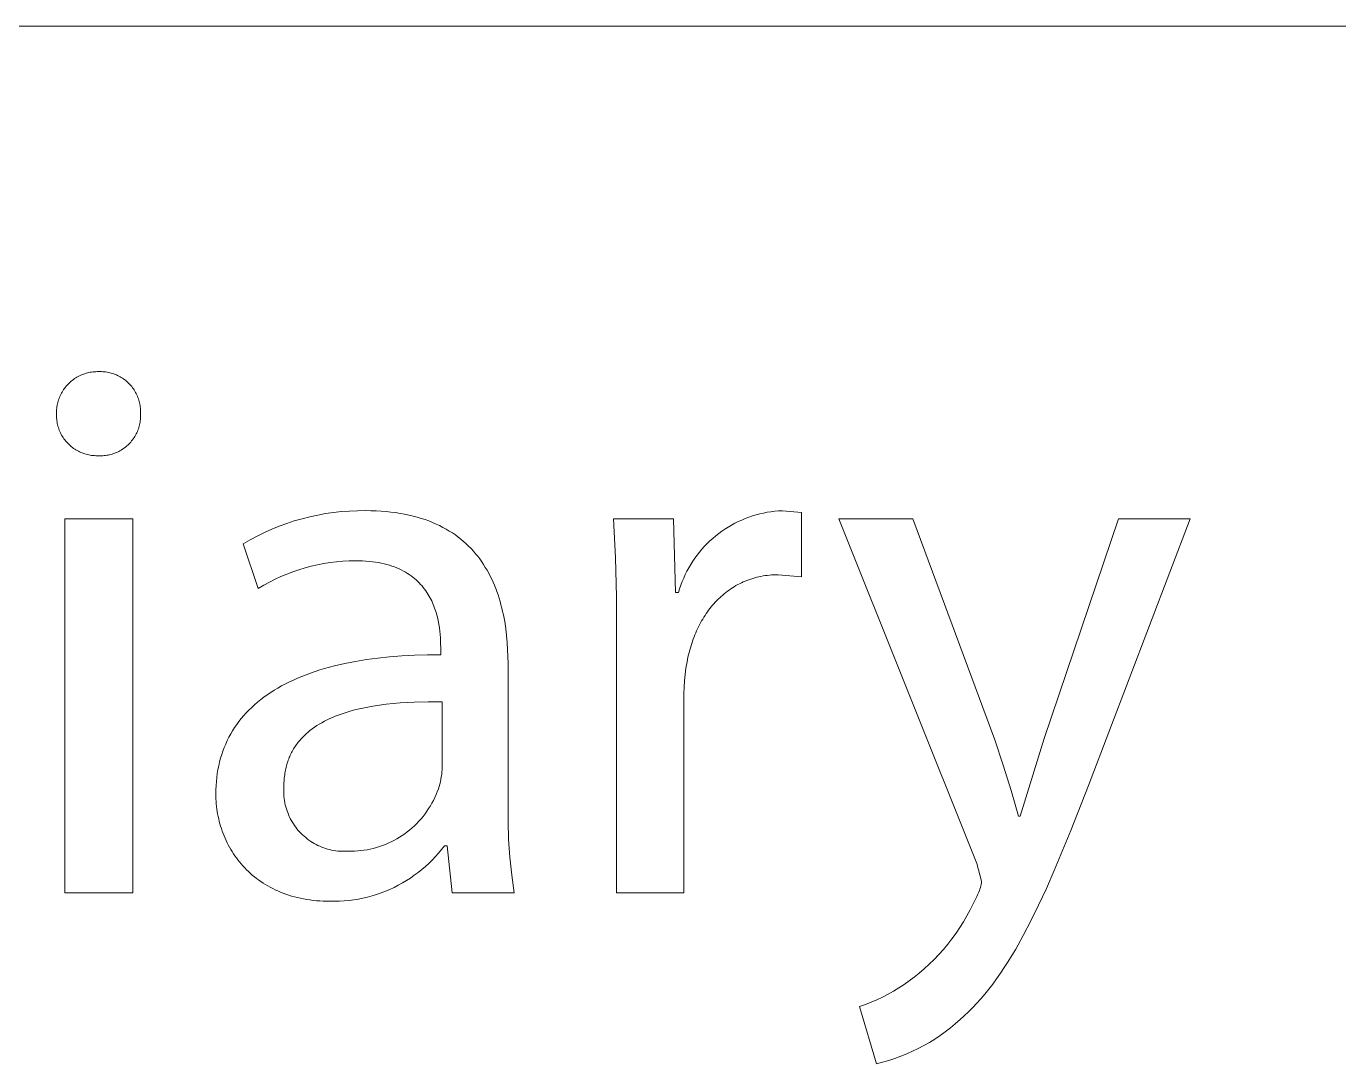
# Model space of a CAD drawing. Header units: millimetres. Extents: x 430 to 4403, y -1522 to 1254.
# Drawn here: x 4161.1 to 4228.6, y -1131.5 to -1078.1 of the extents above; entities that cross this region are included whole.
import ezdxf

# ---------------------------------------------------------------- set-up
doc = ezdxf.new("R2010")
doc.units = ezdxf.units.MM
doc.header["$MEASUREMENT"] = 0
doc.layers.add('Domyślny', color=7, linetype='Continuous', true_color=0x000000)

msp = doc.modelspace()

# ---------------------------------------------------------------- linework, layer by layer
at = {"layer": 'Domyślny', "color": 18, "lineweight": 15, "true_color": 0x000000}
for p, q in [((4399.218, -1078.095), (2901.531, -1078.095)), ((4163.726, -1096.123), (4163.792, -1096.09)), ((4163.792, -1096.09), (4163.858, -1096.059)), ((4163.858, -1096.059), (4163.925, -1096.03)), ((4163.925, -1096.03), (4163.993, -1096.004)), ((4163.993, -1096.004), (4164.062, -1095.98)), ((4164.062, -1095.98), (4164.132, -1095.958)), ((4164.132, -1095.958), (4164.203, -1095.939)), ((4164.203, -1095.939), (4164.274, -1095.923)), ((4164.274, -1095.923), (4164.346, -1095.908)), ((4164.346, -1095.908), (4164.418, -1095.897)), ((4164.418, -1095.897), (4164.491, -1095.888)), ((4164.491, -1095.888), (4164.563, -1095.881)), ((4164.563, -1095.881), (4164.636, -1095.877)), ((4164.636, -1095.877), (4164.709, -1095.875)), ((4164.709, -1095.875), (4164.783, -1095.876)), ((4164.783, -1095.876), (4164.854, -1095.874)), ((4164.854, -1095.874), (4164.926, -1095.875)), ((4164.926, -1095.875), (4164.998, -1095.878)), ((4164.998, -1095.878), (4165.069, -1095.883)), ((4165.069, -1095.883), (4165.141, -1095.891)), ((4165.141, -1095.891), (4165.212, -1095.902)), ((4165.212, -1095.902), (4165.282, -1095.914)), ((4165.282, -1095.914), (4165.352, -1095.93)), ((4165.352, -1095.93), (4165.422, -1095.948)), ((4165.422, -1095.948), (4165.491, -1095.968)), ((4165.491, -1095.968), (4165.559, -1095.99)), ((4165.559, -1095.99), (4165.626, -1096.015)), ((4165.626, -1096.015), (4165.693, -1096.042)), ((4165.693, -1096.042), (4165.758, -1096.072)), ((4165.758, -1096.072), (4165.822, -1096.104)), ((4162.973, -1096.802), (4163.015, -1096.742)), ((4163.015, -1096.742), (4163.059, -1096.684)), ((4163.059, -1096.684), (4163.105, -1096.627)), ((4163.105, -1096.627), (4163.153, -1096.572)), ((4163.153, -1096.572), (4163.203, -1096.518)), ((4163.203, -1096.518), (4163.255, -1096.467)), ((4163.255, -1096.467), (4163.308, -1096.417)), ((4163.308, -1096.417), (4163.364, -1096.369)), ((4163.364, -1096.369), (4163.42, -1096.323)), ((4163.42, -1096.323), (4163.479, -1096.279)), ((4163.479, -1096.279), (4163.539, -1096.237)), ((4163.539, -1096.237), (4163.6, -1096.197)), ((4163.6, -1096.197), (4163.663, -1096.159)), ((4163.663, -1096.159), (4163.726, -1096.123)), ((4165.822, -1096.104), (4165.886, -1096.138)), ((4165.886, -1096.138), (4165.948, -1096.174)), ((4165.948, -1096.174), (4166.008, -1096.212)), ((4166.008, -1096.212), (4166.068, -1096.252)), ((4166.068, -1096.252), (4166.125, -1096.295)), ((4166.125, -1096.295), (4166.182, -1096.339)), ((4166.182, -1096.339), (4166.237, -1096.385)), ((4166.237, -1096.385), (4166.29, -1096.434)), ((4166.29, -1096.434), (4166.341, -1096.484)), ((4166.341, -1096.484), (4166.391, -1096.535)), ((4166.391, -1096.535), (4166.439, -1096.589)), ((4166.439, -1096.589), (4166.485, -1096.644)), ((4166.485, -1096.644), (4166.529, -1096.701)), ((4166.529, -1096.701), (4166.571, -1096.759)), ((4166.571, -1096.759), (4166.611, -1096.818)), ((4162.676, -1097.466), (4162.695, -1097.396)), ((4162.695, -1097.396), (4162.717, -1097.326)), ((4162.717, -1097.326), (4162.741, -1097.257)), ((4162.741, -1097.257), (4162.767, -1097.188)), ((4162.767, -1097.188), (4162.796, -1097.121)), ((4162.796, -1097.121), (4162.827, -1097.055)), ((4162.827, -1097.055), (4162.86, -1096.99)), ((4162.86, -1096.99), (4162.896, -1096.926)), ((4162.896, -1096.926), (4162.933, -1096.863)), ((4162.933, -1096.863), (4162.973, -1096.802)), ((4166.611, -1096.818), (4166.649, -1096.879)), ((4166.649, -1096.879), (4166.685, -1096.941)), ((4166.685, -1096.941), (4166.718, -1097.005)), ((4166.718, -1097.005), (4166.749, -1097.069)), ((4166.749, -1097.069), (4166.779, -1097.135)), ((4166.779, -1097.135), (4166.805, -1097.202)), ((4166.805, -1097.202), (4166.83, -1097.269)), ((4166.83, -1097.269), (4166.852, -1097.337)), ((4166.852, -1097.337), (4166.872, -1097.406)), ((4166.872, -1097.406), (4166.889, -1097.476)), ((4162.611, -1098.117), (4162.613, -1098.046)), ((4162.612, -1098.189), (4162.611, -1098.117)), ((4162.612, -1097.973), (4162.613, -1097.9)), ((4162.613, -1098.046), (4162.612, -1097.973)), ((4162.613, -1097.9), (4162.618, -1097.827)), ((4162.618, -1097.827), (4162.624, -1097.754)), ((4162.624, -1097.754), (4162.633, -1097.681)), ((4162.633, -1097.681), (4162.645, -1097.609)), ((4162.645, -1097.609), (4162.659, -1097.537)), ((4162.659, -1097.537), (4162.676, -1097.466)), ((4166.889, -1097.476), (4166.904, -1097.546)), ((4166.904, -1097.546), (4166.916, -1097.617)), ((4166.916, -1097.617), (4166.926, -1097.688)), ((4166.926, -1097.688), (4166.934, -1097.759)), ((4166.934, -1097.759), (4166.939, -1097.831)), ((4166.939, -1097.831), (4166.942, -1097.903)), ((4166.942, -1097.974), (4166.939, -1098.046)), ((4166.939, -1098.046), (4166.941, -1098.118)), ((4166.941, -1098.118), (4166.941, -1098.189)), ((4166.942, -1097.903), (4166.942, -1097.974)), ((4162.615, -1098.26), (4162.612, -1098.189)), ((4162.621, -1098.332), (4162.615, -1098.26)), ((4162.629, -1098.403), (4162.621, -1098.332)), ((4162.639, -1098.473), (4162.629, -1098.403)), ((4162.652, -1098.544), (4162.639, -1098.473)), ((4162.668, -1098.614), (4162.652, -1098.544)), ((4162.685, -1098.683), (4162.668, -1098.614)), ((4162.706, -1098.751), (4162.685, -1098.683)), ((4162.728, -1098.819), (4162.706, -1098.751)), ((4166.848, -1098.754), (4166.826, -1098.822)), ((4166.868, -1098.685), (4166.848, -1098.754)), ((4166.886, -1098.615), (4166.868, -1098.685)), ((4166.901, -1098.545), (4166.886, -1098.615)), ((4166.914, -1098.475), (4166.901, -1098.545)), ((4166.924, -1098.404), (4166.914, -1098.475)), ((4166.932, -1098.332), (4166.924, -1098.404)), ((4166.938, -1098.261), (4166.932, -1098.332)), ((4166.941, -1098.189), (4166.938, -1098.261)), ((4162.753, -1098.886), (4162.728, -1098.819)), ((4162.78, -1098.952), (4162.753, -1098.886)), ((4162.81, -1099.018), (4162.78, -1098.952)), ((4162.841, -1099.082), (4162.81, -1099.018)), ((4162.875, -1099.145), (4162.841, -1099.082)), ((4162.911, -1099.206), (4162.875, -1099.145)), ((4162.949, -1099.267), (4162.911, -1099.206)), ((4162.989, -1099.326), (4162.949, -1099.267)), ((4163.032, -1099.384), (4162.989, -1099.326)), ((4163.076, -1099.44), (4163.032, -1099.384)), ((4163.122, -1099.495), (4163.076, -1099.44)), ((4166.478, -1099.445), (4166.432, -1099.499)), ((4166.522, -1099.388), (4166.478, -1099.445)), ((4166.564, -1099.33), (4166.522, -1099.388)), ((4166.605, -1099.271), (4166.564, -1099.33)), ((4166.643, -1099.21), (4166.605, -1099.271)), ((4166.679, -1099.148), (4166.643, -1099.21)), ((4166.713, -1099.085), (4166.679, -1099.148)), ((4166.744, -1099.021), (4166.713, -1099.085)), ((4166.774, -1098.955), (4166.744, -1099.021)), ((4166.801, -1098.889), (4166.774, -1098.955)), ((4166.826, -1098.822), (4166.801, -1098.889)), ((4163.17, -1099.548), (4163.122, -1099.495)), ((4163.22, -1099.599), (4163.17, -1099.548)), ((4163.271, -1099.649), (4163.22, -1099.599)), ((4163.324, -1099.696), (4163.271, -1099.649)), ((4163.379, -1099.742), (4163.324, -1099.696)), ((4163.436, -1099.786), (4163.379, -1099.742)), ((4163.493, -1099.828), (4163.436, -1099.786)), ((4163.553, -1099.868), (4163.493, -1099.828)), ((4163.613, -1099.906), (4163.553, -1099.868)), ((4163.675, -1099.942), (4163.613, -1099.906)), ((4163.738, -1099.976), (4163.675, -1099.942)), ((4163.802, -1100.007), (4163.738, -1099.976)), ((4163.868, -1100.036), (4163.802, -1100.007)), ((4163.934, -1100.063), (4163.868, -1100.036)), ((4164.001, -1100.088), (4163.934, -1100.063)), ((4164.069, -1100.11), (4164.001, -1100.088)), ((4164.138, -1100.13), (4164.069, -1100.11)), ((4164.207, -1100.148), (4164.138, -1100.13)), ((4164.277, -1100.163), (4164.207, -1100.148)), ((4165.344, -1100.155), (4165.274, -1100.17)), ((4165.414, -1100.137), (4165.344, -1100.155)), ((4165.483, -1100.117), (4165.414, -1100.137)), ((4165.551, -1100.095), (4165.483, -1100.117)), ((4165.618, -1100.07), (4165.551, -1100.095)), ((4165.684, -1100.043), (4165.618, -1100.07)), ((4165.75, -1100.014), (4165.684, -1100.043)), ((4165.814, -1099.982), (4165.75, -1100.014)), ((4165.877, -1099.948), (4165.814, -1099.982)), ((4165.939, -1099.913), (4165.877, -1099.948)), ((4166, -1099.875), (4165.939, -1099.913)), ((4166.06, -1099.834), (4166, -1099.875)), ((4166.118, -1099.792), (4166.06, -1099.834)), ((4166.174, -1099.748), (4166.118, -1099.792)), ((4166.229, -1099.702), (4166.174, -1099.748)), ((4166.282, -1099.654), (4166.229, -1099.702)), ((4166.334, -1099.604), (4166.282, -1099.654)), ((4166.384, -1099.553), (4166.334, -1099.604)), ((4166.432, -1099.499), (4166.384, -1099.553)), ((4164.347, -1100.176), (4164.277, -1100.163)), ((4164.418, -1100.186), (4164.347, -1100.176)), ((4164.489, -1100.194), (4164.418, -1100.186)), ((4164.56, -1100.199), (4164.489, -1100.194)), ((4164.632, -1100.202), (4164.56, -1100.199)), ((4164.703, -1100.203), (4164.632, -1100.202)), ((4164.775, -1100.207), (4164.703, -1100.203)), ((4164.846, -1100.209), (4164.775, -1100.207)), ((4164.918, -1100.209), (4164.846, -1100.209)), ((4164.99, -1100.206), (4164.918, -1100.209)), ((4165.061, -1100.201), (4164.99, -1100.206)), ((4165.133, -1100.193), (4165.061, -1100.201)), ((4165.204, -1100.183), (4165.133, -1100.193)), ((4165.274, -1100.17), (4165.204, -1100.183)), ((4163.036, -1103.457), (4166.542, -1103.457)), ((4163.036, -1122.707), (4163.036, -1103.457)), ((4166.542, -1103.457), (4166.542, -1122.707)), ((4174.855, -1103.56), (4175.253, -1103.445)), ((4175.253, -1103.445), (4175.654, -1103.344)), ((4175.654, -1103.344), (4176.059, -1103.257)), ((4176.059, -1103.257), (4176.466, -1103.184)), ((4176.466, -1103.184), (4176.876, -1103.125)), ((4176.876, -1103.125), (4177.287, -1103.08)), ((4177.287, -1103.08), (4177.7, -1103.05)), ((4177.7, -1103.05), (4178.114, -1103.034)), ((4178.114, -1103.034), (4178.527, -1103.032)), ((4178.527, -1103.032), (4178.8, -1103.035)), ((4178.8, -1103.035), (4179.067, -1103.044)), ((4179.067, -1103.044), (4179.326, -1103.058)), ((4179.326, -1103.058), (4179.58, -1103.078)), ((4179.58, -1103.078), (4179.827, -1103.104)), ((4179.827, -1103.104), (4180.069, -1103.135)), ((4180.069, -1103.135), (4180.304, -1103.171)), ((4180.304, -1103.171), (4180.533, -1103.212)), ((4180.533, -1103.212), (4180.756, -1103.259)), ((4180.756, -1103.259), (4180.973, -1103.31)), ((4180.973, -1103.31), (4181.184, -1103.367)), ((4181.184, -1103.367), (4181.39, -1103.428)), ((4181.39, -1103.428), (4181.59, -1103.494)), ((4181.59, -1103.494), (4181.784, -1103.564)), ((4191.392, -1105.459), (4191.291, -1103.458)), ((4191.291, -1103.458), (4194.373, -1103.458)), ((4194.373, -1103.458), (4194.479, -1107.242)), ((4197.709, -1103.596), (4197.888, -1103.514)), ((4197.888, -1103.514), (4198.069, -1103.439)), ((4198.069, -1103.439), (4198.253, -1103.369)), ((4198.253, -1103.369), (4198.439, -1103.306)), ((4198.439, -1103.306), (4198.627, -1103.25)), ((4198.627, -1103.25), (4198.817, -1103.199)), ((4198.817, -1103.199), (4199.009, -1103.155)), ((4199.009, -1103.155), (4199.202, -1103.118)), ((4199.202, -1103.118), (4199.396, -1103.087)), ((4199.396, -1103.087), (4199.591, -1103.063)), ((4199.591, -1103.063), (4199.787, -1103.046)), ((4199.787, -1103.046), (4199.983, -1103.035)), ((4199.983, -1103.035), (4200.962, -1103.128)), ((4200.962, -1103.128), (4200.962, -1106.435)), ((4210.002, -1121.199), (4202.884, -1103.457)), ((4202.884, -1103.457), (4206.695, -1103.457)), ((4206.695, -1103.457), (4210.915, -1114.835)), ((4213.468, -1114.756), (4217.292, -1103.457)), ((4220.983, -1103.457), (4215.744, -1117.177)), ((4217.292, -1103.457), (4220.983, -1103.457)), ((4172.94, -1104.337), (4173.312, -1104.155)), ((4173.312, -1104.155), (4173.69, -1103.986)), ((4173.69, -1103.986), (4174.073, -1103.831)), ((4174.073, -1103.831), (4174.462, -1103.688)), ((4174.462, -1103.688), (4174.855, -1103.56)), ((4181.784, -1103.564), (4181.973, -1103.64)), ((4181.973, -1103.64), (4182.156, -1103.719)), ((4182.156, -1103.719), (4182.334, -1103.803)), ((4182.334, -1103.803), (4182.507, -1103.891)), ((4182.507, -1103.891), (4182.674, -1103.984)), ((4182.674, -1103.984), (4182.836, -1104.08)), ((4182.836, -1104.08), (4182.993, -1104.181)), ((4182.993, -1104.181), (4183.145, -1104.285)), ((4196.55, -1104.331), (4196.704, -1104.209)), ((4196.704, -1104.209), (4196.862, -1104.093)), ((4196.862, -1104.093), (4197.025, -1103.982)), ((4197.025, -1103.982), (4197.191, -1103.877)), ((4197.191, -1103.877), (4197.36, -1103.778)), ((4197.36, -1103.778), (4197.533, -1103.684)), ((4197.533, -1103.684), (4197.709, -1103.596)), ((4172.217, -1104.739), (4172.575, -1104.532)), ((4172.997, -1107.041), (4172.217, -1104.739)), ((4172.575, -1104.532), (4172.94, -1104.337)), ((4183.145, -1104.285), (4183.292, -1104.393)), ((4183.292, -1104.393), (4183.434, -1104.505)), ((4183.434, -1104.505), (4183.571, -1104.62)), ((4183.571, -1104.62), (4183.703, -1104.739)), ((4183.703, -1104.739), (4183.831, -1104.861)), ((4183.831, -1104.861), (4183.954, -1104.986)), ((4195.844, -1105.013), (4195.976, -1104.867)), ((4195.976, -1104.867), (4196.112, -1104.726)), ((4196.112, -1104.726), (4196.254, -1104.589)), ((4196.254, -1104.589), (4196.399, -1104.458)), ((4196.399, -1104.458), (4196.55, -1104.331)), ((4183.954, -1104.986), (4184.072, -1105.115)), ((4184.072, -1105.115), (4184.186, -1105.247)), ((4184.186, -1105.247), (4184.295, -1105.382)), ((4184.295, -1105.382), (4184.4, -1105.52)), ((4184.4, -1105.52), (4184.501, -1105.66)), ((4191.445, -1107.462), (4191.392, -1105.459)), ((4195.369, -1105.639), (4195.48, -1105.477)), ((4195.48, -1105.477), (4195.596, -1105.318)), ((4195.596, -1105.318), (4195.717, -1105.164)), ((4195.717, -1105.164), (4195.844, -1105.013)), ((4174.777, -1106.18), (4174.468, -1106.298)), ((4175.089, -1106.073), (4174.777, -1106.18)), ((4175.405, -1105.977), (4175.089, -1106.073)), ((4175.724, -1105.892), (4175.405, -1105.977)), ((4176.045, -1105.818), (4175.724, -1105.892)), ((4176.369, -1105.756), (4176.045, -1105.818)), ((4176.695, -1105.704), (4176.369, -1105.756)), ((4177.023, -1105.664), (4176.695, -1105.704)), ((4177.352, -1105.636), (4177.023, -1105.664)), ((4177.682, -1105.618), (4177.352, -1105.636)), ((4178.012, -1105.612), (4177.682, -1105.618)), ((4178.194, -1105.614), (4178.012, -1105.612)), ((4178.371, -1105.621), (4178.194, -1105.614)), ((4178.543, -1105.631), (4178.371, -1105.621)), ((4178.71, -1105.645), (4178.543, -1105.631)), ((4178.873, -1105.663), (4178.71, -1105.645)), ((4179.03, -1105.684), (4178.873, -1105.663)), ((4179.183, -1105.709), (4179.03, -1105.684)), ((4179.332, -1105.738), (4179.183, -1105.709)), ((4179.475, -1105.77), (4179.332, -1105.738)), ((4179.615, -1105.806), (4179.475, -1105.77)), ((4179.749, -1105.845), (4179.615, -1105.806)), ((4179.88, -1105.887), (4179.749, -1105.845)), ((4180.006, -1105.931), (4179.88, -1105.887)), ((4180.128, -1105.979), (4180.006, -1105.931)), ((4180.245, -1106.03), (4180.128, -1105.979)), ((4180.359, -1106.084), (4180.245, -1106.03)), ((4180.469, -1106.14), (4180.359, -1106.084)), ((4180.574, -1106.199), (4180.469, -1106.14)), ((4180.676, -1106.26), (4180.574, -1106.199)), ((4184.501, -1105.66), (4184.597, -1105.804)), ((4184.597, -1105.804), (4184.689, -1105.95)), ((4184.689, -1105.95), (4184.777, -1106.098)), ((4184.777, -1106.098), (4184.862, -1106.249)), ((4194.984, -1106.324), (4195.071, -1106.148)), ((4195.071, -1106.148), (4195.165, -1105.975)), ((4195.165, -1105.975), (4195.264, -1105.805)), ((4195.264, -1105.805), (4195.369, -1105.639)), ((4173.281, -1106.872), (4172.997, -1107.041)), ((4173.57, -1106.713), (4173.281, -1106.872)), ((4173.865, -1106.564), (4173.57, -1106.713)), ((4174.164, -1106.426), (4173.865, -1106.564)), ((4174.468, -1106.298), (4174.164, -1106.426)), ((4180.774, -1106.324), (4180.676, -1106.26)), ((4180.869, -1106.39), (4180.774, -1106.324)), ((4180.959, -1106.458), (4180.869, -1106.39)), ((4181.046, -1106.528), (4180.959, -1106.458)), ((4181.13, -1106.6), (4181.046, -1106.528)), ((4181.21, -1106.674), (4181.13, -1106.6)), ((4181.286, -1106.75), (4181.21, -1106.674)), ((4181.36, -1106.828), (4181.286, -1106.75)), ((4181.43, -1106.908), (4181.36, -1106.828)), ((4181.497, -1106.989), (4181.43, -1106.908)), ((4184.862, -1106.249), (4184.942, -1106.403)), ((4184.942, -1106.403), (4185.018, -1106.558)), ((4185.018, -1106.558), (4185.09, -1106.716)), ((4185.09, -1106.716), (4185.159, -1106.876)), ((4185.159, -1106.876), (4185.224, -1107.038)), ((4194.695, -1107.054), (4194.757, -1106.868)), ((4194.757, -1106.868), (4194.827, -1106.684)), ((4194.827, -1106.684), (4194.902, -1106.502)), ((4194.902, -1106.502), (4194.984, -1106.324)), ((4197.593, -1106.893), (4197.503, -1106.946)), ((4197.684, -1106.842), (4197.593, -1106.893)), ((4197.777, -1106.794), (4197.684, -1106.842)), ((4197.871, -1106.747), (4197.777, -1106.794)), ((4197.966, -1106.703), (4197.871, -1106.747)), ((4198.062, -1106.662), (4197.966, -1106.703)), ((4198.16, -1106.623), (4198.062, -1106.662)), ((4198.259, -1106.586), (4198.16, -1106.623)), ((4198.36, -1106.551), (4198.259, -1106.586)), ((4198.461, -1106.519), (4198.36, -1106.551)), ((4198.564, -1106.489), (4198.461, -1106.519)), ((4198.668, -1106.462), (4198.564, -1106.489)), ((4198.773, -1106.437), (4198.668, -1106.462)), ((4198.879, -1106.415), (4198.773, -1106.437)), ((4198.987, -1106.395), (4198.879, -1106.415)), ((4199.095, -1106.378), (4198.987, -1106.395)), ((4199.205, -1106.363), (4199.095, -1106.378)), ((4199.316, -1106.351), (4199.205, -1106.363)), ((4199.428, -1106.342), (4199.316, -1106.351)), ((4199.541, -1106.335), (4199.428, -1106.342)), ((4199.656, -1106.331), (4199.541, -1106.335)), ((4199.771, -1106.329), (4199.656, -1106.331)), ((4200.962, -1106.435), (4199.771, -1106.329)), ((4181.561, -1107.071), (4181.497, -1106.989)), ((4181.622, -1107.155), (4181.561, -1107.071)), ((4181.68, -1107.24), (4181.622, -1107.155)), ((4181.735, -1107.326), (4181.68, -1107.24)), ((4181.787, -1107.413), (4181.735, -1107.326)), ((4181.836, -1107.501), (4181.787, -1107.413)), ((4181.883, -1107.59), (4181.836, -1107.501)), ((4185.224, -1107.038), (4185.285, -1107.201)), ((4185.285, -1107.201), (4185.343, -1107.367)), ((4185.343, -1107.367), (4185.397, -1107.534)), ((4185.397, -1107.534), (4185.448, -1107.703)), ((4191.449, -1109.465), (4191.445, -1107.462)), ((4194.479, -1107.242), (4194.638, -1107.242)), ((4194.638, -1107.242), (4194.695, -1107.054)), ((4196.755, -1107.516), (4196.679, -1107.59)), ((4196.832, -1107.445), (4196.755, -1107.516)), ((4196.911, -1107.375), (4196.832, -1107.445)), ((4196.992, -1107.308), (4196.911, -1107.375)), ((4197.073, -1107.242), (4196.992, -1107.308)), ((4197.157, -1107.179), (4197.073, -1107.242)), ((4197.241, -1107.117), (4197.157, -1107.179)), ((4197.327, -1107.058), (4197.241, -1107.117)), ((4197.414, -1107.001), (4197.327, -1107.058)), ((4197.503, -1106.946), (4197.414, -1107.001)), ((4181.927, -1107.68), (4181.883, -1107.59)), ((4181.969, -1107.771), (4181.927, -1107.68)), ((4182.008, -1107.862), (4181.969, -1107.771)), ((4182.045, -1107.953), (4182.008, -1107.862)), ((4182.079, -1108.046), (4182.045, -1107.953)), ((4182.111, -1108.138), (4182.079, -1108.046)), ((4182.141, -1108.23), (4182.111, -1108.138)), ((4182.169, -1108.323), (4182.141, -1108.23)), ((4185.448, -1107.703), (4185.495, -1107.873)), ((4185.495, -1107.873), (4185.54, -1108.045)), ((4185.54, -1108.045), (4185.581, -1108.218)), ((4185.581, -1108.218), (4185.619, -1108.392)), ((4196.123, -1108.244), (4196.061, -1108.334)), ((4196.187, -1108.156), (4196.123, -1108.244)), ((4196.253, -1108.07), (4196.187, -1108.156)), ((4196.32, -1107.985), (4196.253, -1108.07)), ((4196.389, -1107.902), (4196.32, -1107.985)), ((4196.459, -1107.821), (4196.389, -1107.902)), ((4196.531, -1107.742), (4196.459, -1107.821)), ((4196.604, -1107.665), (4196.531, -1107.742)), ((4196.679, -1107.59), (4196.604, -1107.665)), ((4182.195, -1108.416), (4182.169, -1108.323)), ((4182.219, -1108.509), (4182.195, -1108.416)), ((4182.241, -1108.601), (4182.219, -1108.509)), ((4182.261, -1108.693), (4182.241, -1108.601)), ((4182.296, -1108.877), (4182.261, -1108.693)), ((4182.324, -1109.058), (4182.296, -1108.877)), ((4185.619, -1108.392), (4185.653, -1108.567)), ((4185.653, -1108.567), (4185.685, -1108.743)), ((4185.685, -1108.743), (4185.74, -1109.099)), ((4195.718, -1108.907), (4195.667, -1109.009)), ((4195.771, -1108.808), (4195.718, -1108.907)), ((4195.826, -1108.71), (4195.771, -1108.808)), ((4195.882, -1108.613), (4195.826, -1108.71)), ((4195.94, -1108.519), (4195.882, -1108.613)), ((4196, -1108.425), (4195.94, -1108.519)), ((4196.061, -1108.334), (4196, -1108.425)), ((4182.347, -1109.236), (4182.324, -1109.058)), ((4182.364, -1109.411), (4182.347, -1109.236)), ((4182.377, -1109.581), (4182.364, -1109.411)), ((4182.385, -1109.746), (4182.377, -1109.581)), ((4185.74, -1109.099), (4185.784, -1109.457)), ((4185.784, -1109.457), (4185.817, -1109.817)), ((4191.449, -1122.708), (4191.449, -1109.465)), ((4195.435, -1109.536), (4195.393, -1109.646)), ((4195.478, -1109.428), (4195.435, -1109.536)), ((4195.523, -1109.321), (4195.478, -1109.428)), ((4195.569, -1109.215), (4195.523, -1109.321)), ((4195.617, -1109.111), (4195.569, -1109.215)), ((4195.667, -1109.009), (4195.617, -1109.111)), ((4182.389, -1109.905), (4182.385, -1109.746)), ((4182.391, -1110.058), (4182.389, -1109.905)), ((4182.391, -1110.455), (4182.391, -1110.058)), ((4185.817, -1109.817), (4185.839, -1110.179)), ((4185.839, -1110.179), (4185.853, -1110.542)), ((4195.245, -1110.099), (4195.181, -1110.332)), ((4195.315, -1109.87), (4195.245, -1110.099)), ((4195.393, -1109.646), (4195.315, -1109.87)), ((4176.923, -1111.025), (4177.451, -1110.903)), ((4177.451, -1110.903), (4177.998, -1110.796)), ((4177.998, -1110.796), (4178.566, -1110.702)), ((4178.566, -1110.702), (4179.154, -1110.624)), ((4179.154, -1110.624), (4179.762, -1110.56)), ((4179.762, -1110.56), (4180.39, -1110.511)), ((4180.39, -1110.511), (4181.038, -1110.477)), ((4181.038, -1110.477), (4181.704, -1110.458)), ((4181.704, -1110.458), (4182.391, -1110.455)), ((4185.853, -1110.542), (4185.857, -1110.904)), ((4185.857, -1110.904), (4185.857, -1118.102)), ((4195.075, -1110.814), (4195.021, -1111.14)), ((4195.124, -1110.571), (4195.075, -1110.814)), ((4195.181, -1110.332), (4195.124, -1110.571)), ((4175.022, -1111.656), (4175.242, -1111.565)), ((4175.242, -1111.565), (4175.466, -1111.477)), ((4175.466, -1111.477), (4175.696, -1111.393)), ((4175.696, -1111.393), (4175.931, -1111.312)), ((4175.931, -1111.312), (4176.171, -1111.235)), ((4176.171, -1111.235), (4176.417, -1111.162)), ((4176.417, -1111.162), (4176.668, -1111.092)), ((4176.668, -1111.092), (4176.923, -1111.025)), ((4194.979, -1111.467), (4194.947, -1111.796)), ((4195.021, -1111.14), (4194.979, -1111.467)), ((4173.638, -1112.393), (4173.819, -1112.277)), ((4173.819, -1112.277), (4174.006, -1112.165)), ((4174.006, -1112.165), (4174.199, -1112.056)), ((4174.199, -1112.056), (4174.397, -1111.951)), ((4174.397, -1111.951), (4174.6, -1111.849)), ((4174.6, -1111.849), (4174.808, -1111.751)), ((4174.808, -1111.751), (4175.022, -1111.656)), ((4194.926, -1112.125), (4194.916, -1112.455)), ((4194.947, -1111.796), (4194.926, -1112.125)), ((4172.812, -1113.021), (4172.966, -1112.889)), ((4172.966, -1112.889), (4173.126, -1112.76)), ((4173.126, -1112.76), (4173.291, -1112.634)), ((4173.291, -1112.634), (4173.461, -1112.512)), ((4173.461, -1112.512), (4173.638, -1112.393)), ((4179.945, -1112.958), (4179.589, -1112.996)), ((4180.303, -1112.927), (4179.945, -1112.958)), ((4180.664, -1112.903), (4180.303, -1112.927)), ((4181.026, -1112.886), (4180.664, -1112.903)), ((4181.751, -1112.87), (4181.026, -1112.886)), ((4182.47, -1112.876), (4181.751, -1112.87)), ((4182.47, -1116.236), (4182.47, -1112.876)), ((4194.916, -1112.455), (4194.916, -1122.708)), ((4172.125, -1113.734), (4172.251, -1113.585)), ((4172.251, -1113.585), (4172.383, -1113.439)), ((4172.383, -1113.439), (4172.52, -1113.296)), ((4172.52, -1113.296), (4172.663, -1113.157)), ((4172.663, -1113.157), (4172.812, -1113.021)), ((4176.966, -1113.617), (4176.821, -1113.677)), ((4177.114, -1113.559), (4176.966, -1113.617)), ((4177.264, -1113.504), (4177.114, -1113.559)), ((4177.417, -1113.452), (4177.264, -1113.504)), ((4177.573, -1113.403), (4177.417, -1113.452)), ((4177.731, -1113.356), (4177.573, -1113.403)), ((4177.891, -1113.311), (4177.731, -1113.356)), ((4178.217, -1113.23), (4177.891, -1113.311)), ((4178.551, -1113.158), (4178.217, -1113.23)), ((4178.891, -1113.096), (4178.551, -1113.158)), ((4179.238, -1113.041), (4178.891, -1113.096)), ((4179.589, -1112.996), (4179.238, -1113.041)), ((4171.677, -1114.364), (4171.78, -1114.201)), ((4171.78, -1114.201), (4171.889, -1114.042)), ((4171.889, -1114.042), (4172.004, -1113.886)), ((4172.004, -1113.886), (4172.125, -1113.734)), ((4175.776, -1114.266), (4175.661, -1114.354)), ((4175.894, -1114.182), (4175.776, -1114.266)), ((4176.017, -1114.1), (4175.894, -1114.182)), ((4176.142, -1114.022), (4176.017, -1114.1)), ((4176.272, -1113.947), (4176.142, -1114.022)), ((4176.404, -1113.875), (4176.272, -1113.947)), ((4176.54, -1113.806), (4176.404, -1113.875)), ((4176.679, -1113.74), (4176.54, -1113.806)), ((4176.821, -1113.677), (4176.679, -1113.74)), ((4171.321, -1115.045), (4171.401, -1114.87)), ((4171.401, -1114.87), (4171.487, -1114.698)), ((4171.487, -1114.698), (4171.579, -1114.529)), ((4171.579, -1114.529), (4171.677, -1114.364)), ((4175.015, -1115.008), (4174.973, -1115.064)), ((4175.058, -1114.952), (4175.015, -1115.008)), ((4175.102, -1114.897), (4175.058, -1114.952)), ((4175.148, -1114.844), (4175.102, -1114.897)), ((4175.194, -1114.791), (4175.148, -1114.844)), ((4175.242, -1114.739), (4175.194, -1114.791)), ((4175.29, -1114.688), (4175.242, -1114.739)), ((4175.34, -1114.637), (4175.29, -1114.688)), ((4175.391, -1114.588), (4175.34, -1114.637)), ((4175.443, -1114.54), (4175.391, -1114.588)), ((4175.496, -1114.492), (4175.443, -1114.54)), ((4175.55, -1114.445), (4175.496, -1114.492)), ((4175.605, -1114.399), (4175.55, -1114.445)), ((4175.661, -1114.354), (4175.605, -1114.399)), ((4210.915, -1114.835), (4211.358, -1116.134)), ((4212.225, -1118.764), (4213.468, -1114.756)), ((4171.058, -1115.778), (4171.115, -1115.59)), ((4171.115, -1115.59), (4171.178, -1115.405)), ((4171.178, -1115.405), (4171.247, -1115.224)), ((4171.247, -1115.224), (4171.321, -1115.045)), ((4174.62, -1115.681), (4174.591, -1115.748)), ((4174.649, -1115.615), (4174.62, -1115.681)), ((4174.68, -1115.55), (4174.649, -1115.615)), ((4174.712, -1115.486), (4174.68, -1115.55)), ((4174.746, -1115.423), (4174.712, -1115.486)), ((4174.781, -1115.36), (4174.746, -1115.423)), ((4174.817, -1115.299), (4174.781, -1115.36)), ((4174.854, -1115.239), (4174.817, -1115.299)), ((4174.892, -1115.18), (4174.854, -1115.239)), ((4174.932, -1115.122), (4174.892, -1115.18)), ((4174.973, -1115.064), (4174.932, -1115.122)), ((4170.89, -1116.562), (4170.923, -1116.362)), ((4170.923, -1116.362), (4170.962, -1116.164)), ((4170.962, -1116.164), (4171.007, -1115.97)), ((4171.007, -1115.97), (4171.058, -1115.778)), ((4174.413, -1116.319), (4174.397, -1116.395)), ((4174.431, -1116.244), (4174.413, -1116.319)), ((4174.449, -1116.17), (4174.431, -1116.244)), ((4174.47, -1116.097), (4174.449, -1116.17)), ((4174.491, -1116.025), (4174.47, -1116.097)), ((4174.514, -1115.954), (4174.491, -1116.025)), ((4174.539, -1115.884), (4174.514, -1115.954)), ((4174.564, -1115.815), (4174.539, -1115.884)), ((4174.591, -1115.748), (4174.564, -1115.815)), ((4182.455, -1116.488), (4182.465, -1116.362)), ((4182.465, -1116.362), (4182.47, -1116.236)), ((4211.358, -1116.134), (4211.768, -1117.445)), ((4170.826, -1117.183), (4170.842, -1116.973)), ((4170.842, -1116.973), (4170.863, -1116.766)), ((4170.863, -1116.766), (4170.89, -1116.562)), ((4174.323, -1117.043), (4174.321, -1117.128)), ((4174.327, -1116.958), (4174.323, -1117.043)), ((4174.333, -1116.874), (4174.327, -1116.958)), ((4174.34, -1116.792), (4174.333, -1116.874)), ((4174.348, -1116.71), (4174.34, -1116.792)), ((4174.358, -1116.63), (4174.348, -1116.71)), ((4174.37, -1116.551), (4174.358, -1116.63)), ((4174.383, -1116.473), (4174.37, -1116.551)), ((4174.397, -1116.395), (4174.383, -1116.473)), ((4182.345, -1117.107), (4182.375, -1116.984)), ((4182.375, -1116.984), (4182.402, -1116.861)), ((4182.402, -1116.861), (4182.424, -1116.737)), ((4182.424, -1116.737), (4182.442, -1116.613)), ((4182.442, -1116.613), (4182.455, -1116.488)), ((4170.814, -1117.612), (4170.817, -1117.396)), ((4170.816, -1117.742), (4170.814, -1117.612)), ((4170.817, -1117.396), (4170.826, -1117.183)), ((4174.313, -1117.322), (4174.31, -1117.429)), ((4174.31, -1117.429), (4174.31, -1117.536)), ((4174.31, -1117.536), (4174.314, -1117.642)), ((4174.32, -1117.215), (4174.313, -1117.322)), ((4174.314, -1117.642), (4174.322, -1117.749)), ((4174.321, -1117.128), (4174.32, -1117.215)), ((4182.087, -1117.801), (4182.154, -1117.652)), ((4182.154, -1117.652), (4182.215, -1117.501)), ((4182.215, -1117.501), (4182.272, -1117.348)), ((4182.272, -1117.348), (4182.31, -1117.228)), ((4182.31, -1117.228), (4182.345, -1117.107)), ((4211.768, -1117.445), (4212.145, -1118.764)), ((4215.744, -1117.177), (4214.836, -1119.506)), ((4170.82, -1117.872), (4170.816, -1117.742)), ((4170.827, -1118.002), (4170.82, -1117.872)), ((4170.838, -1118.132), (4170.827, -1118.002)), ((4170.851, -1118.262), (4170.838, -1118.132)), ((4170.867, -1118.391), (4170.851, -1118.262)), ((4170.886, -1118.519), (4170.867, -1118.391)), ((4174.322, -1117.749), (4174.333, -1117.855)), ((4174.333, -1117.855), (4174.348, -1117.961)), ((4174.348, -1117.961), (4174.367, -1118.066)), ((4174.367, -1118.066), (4174.389, -1118.171)), ((4174.389, -1118.171), (4174.415, -1118.275)), ((4174.415, -1118.275), (4174.445, -1118.377)), ((4174.445, -1118.377), (4174.478, -1118.479)), ((4181.68, -1118.507), (4181.771, -1118.372)), ((4181.771, -1118.372), (4181.858, -1118.233)), ((4181.858, -1118.233), (4181.939, -1118.092)), ((4181.939, -1118.092), (4182.016, -1117.948)), ((4182.016, -1117.948), (4182.087, -1117.801)), ((4185.857, -1118.102), (4185.857, -1119.026)), ((4170.908, -1118.647), (4170.886, -1118.519)), ((4170.932, -1118.775), (4170.908, -1118.647)), ((4170.96, -1118.902), (4170.932, -1118.775)), ((4170.991, -1119.029), (4170.96, -1118.902)), ((4171.024, -1119.154), (4170.991, -1119.029)), ((4174.478, -1118.479), (4174.514, -1118.579)), ((4174.514, -1118.579), (4174.554, -1118.679)), ((4174.554, -1118.679), (4174.597, -1118.776)), ((4174.597, -1118.776), (4174.644, -1118.872)), ((4174.644, -1118.872), (4174.694, -1118.967)), ((4174.694, -1118.967), (4174.747, -1119.06)), ((4174.747, -1119.06), (4174.804, -1119.15)), ((4181.16, -1119.135), (4181.272, -1119.017)), ((4181.272, -1119.017), (4181.381, -1118.895)), ((4181.381, -1118.895), (4181.485, -1118.769)), ((4181.485, -1118.769), (4181.585, -1118.64)), ((4181.585, -1118.64), (4181.68, -1118.507)), ((4185.857, -1119.026), (4185.889, -1119.949)), ((4212.145, -1118.764), (4212.225, -1118.764)), ((4171.061, -1119.279), (4171.024, -1119.154)), ((4171.1, -1119.403), (4171.061, -1119.279)), ((4171.142, -1119.526), (4171.1, -1119.403)), ((4171.187, -1119.648), (4171.142, -1119.526)), ((4171.235, -1119.769), (4171.187, -1119.648)), ((4174.804, -1119.15), (4174.863, -1119.239)), ((4174.863, -1119.239), (4174.925, -1119.326)), ((4174.925, -1119.326), (4174.991, -1119.41)), ((4174.991, -1119.41), (4175.059, -1119.493)), ((4175.059, -1119.493), (4175.13, -1119.572)), ((4175.13, -1119.572), (4175.204, -1119.65)), ((4175.204, -1119.65), (4175.28, -1119.725)), ((4175.28, -1119.725), (4175.359, -1119.797)), ((4180.406, -1119.758), (4180.54, -1119.665)), ((4180.54, -1119.665), (4180.671, -1119.567)), ((4180.671, -1119.567), (4180.799, -1119.466)), ((4180.799, -1119.466), (4180.923, -1119.359)), ((4180.923, -1119.359), (4181.043, -1119.249)), ((4181.043, -1119.249), (4181.16, -1119.135)), ((4214.836, -1119.506), (4213.985, -1121.555)), ((4171.286, -1119.889), (4171.235, -1119.769)), ((4171.34, -1120.008), (4171.286, -1119.889)), ((4171.396, -1120.126), (4171.34, -1120.008)), ((4171.456, -1120.242), (4171.396, -1120.126)), ((4171.518, -1120.357), (4171.456, -1120.242)), ((4171.583, -1120.471), (4171.518, -1120.357)), ((4175.359, -1119.797), (4175.441, -1119.866)), ((4175.441, -1119.866), (4175.524, -1119.932)), ((4175.524, -1119.932), (4175.61, -1119.996)), ((4175.61, -1119.996), (4175.699, -1120.056)), ((4175.699, -1120.056), (4175.789, -1120.114)), ((4175.789, -1120.114), (4175.881, -1120.168)), ((4175.881, -1120.168), (4175.975, -1120.219)), ((4175.975, -1120.219), (4176.07, -1120.267)), ((4176.07, -1120.267), (4176.167, -1120.311)), ((4176.167, -1120.311), (4176.266, -1120.352)), ((4176.266, -1120.352), (4176.366, -1120.39)), ((4176.366, -1120.39), (4176.467, -1120.424)), ((4176.467, -1120.424), (4176.57, -1120.455)), ((4178.763, -1120.455), (4178.922, -1120.417)), ((4178.922, -1120.417), (4179.079, -1120.375)), ((4179.079, -1120.375), (4179.235, -1120.327)), ((4179.235, -1120.327), (4179.389, -1120.273)), ((4179.389, -1120.273), (4179.542, -1120.215)), ((4179.542, -1120.215), (4179.692, -1120.151)), ((4179.692, -1120.151), (4179.84, -1120.082)), ((4179.84, -1120.082), (4179.986, -1120.008)), ((4179.986, -1120.008), (4180.129, -1119.93)), ((4180.129, -1119.93), (4180.269, -1119.846)), ((4180.269, -1119.846), (4180.406, -1119.758)), ((4182.589, -1120.285), (4182.44, -1120.476)), ((4182.721, -1120.285), (4182.589, -1120.285)), ((4182.986, -1122.706), (4182.721, -1120.285)), ((4185.889, -1119.949), (4185.953, -1120.871)), ((4171.651, -1120.583), (4171.583, -1120.471)), ((4171.722, -1120.693), (4171.651, -1120.583)), ((4171.796, -1120.802), (4171.722, -1120.693)), ((4171.873, -1120.91), (4171.796, -1120.802)), ((4171.953, -1121.015), (4171.873, -1120.91)), ((4172.035, -1121.119), (4171.953, -1121.015)), ((4176.57, -1120.455), (4176.673, -1120.482)), ((4176.673, -1120.482), (4176.777, -1120.506)), ((4176.777, -1120.506), (4176.882, -1120.525)), ((4176.882, -1120.525), (4176.988, -1120.542)), ((4176.988, -1120.542), (4177.094, -1120.554)), ((4177.094, -1120.554), (4177.201, -1120.563)), ((4177.201, -1120.563), (4177.307, -1120.569)), ((4177.307, -1120.569), (4177.414, -1120.57)), ((4177.414, -1120.57), (4177.521, -1120.568)), ((4177.521, -1120.568), (4177.628, -1120.562)), ((4177.628, -1120.562), (4177.791, -1120.564)), ((4177.791, -1120.564), (4177.954, -1120.559)), ((4177.954, -1120.559), (4178.117, -1120.55)), ((4178.117, -1120.55), (4178.28, -1120.534)), ((4178.28, -1120.534), (4178.442, -1120.513)), ((4178.442, -1120.513), (4178.603, -1120.487)), ((4178.603, -1120.487), (4178.763, -1120.455)), ((4181.955, -1121.019), (4181.782, -1121.189)), ((4182.123, -1120.844), (4181.955, -1121.019)), ((4182.285, -1120.663), (4182.123, -1120.844)), ((4182.44, -1120.476), (4182.285, -1120.663)), ((4185.953, -1120.871), (4186.048, -1121.79)), ((4172.12, -1121.221), (4172.035, -1121.119)), ((4172.208, -1121.321), (4172.12, -1121.221)), ((4172.299, -1121.419), (4172.208, -1121.321)), ((4172.393, -1121.515), (4172.299, -1121.419)), ((4172.49, -1121.609), (4172.393, -1121.515)), ((4172.589, -1121.701), (4172.49, -1121.609)), ((4172.692, -1121.79), (4172.589, -1121.701)), ((4181.228, -1121.661), (4181.033, -1121.805)), ((4181.418, -1121.51), (4181.228, -1121.661)), ((4181.602, -1121.352), (4181.418, -1121.51)), ((4181.782, -1121.189), (4181.602, -1121.352)), ((4210.24, -1122.112), (4210.002, -1121.199)), ((4213.985, -1121.555), (4213.576, -1122.482)), ((4172.797, -1121.878), (4172.692, -1121.79)), ((4172.905, -1121.963), (4172.797, -1121.878)), ((4173.016, -1122.045), (4172.905, -1121.963)), ((4173.13, -1122.125), (4173.016, -1122.045)), ((4173.246, -1122.203), (4173.13, -1122.125)), ((4173.365, -1122.278), (4173.246, -1122.203)), ((4173.488, -1122.35), (4173.365, -1122.278)), ((4173.613, -1122.419), (4173.488, -1122.35)), ((4173.74, -1122.486), (4173.613, -1122.419)), ((4179.991, -1122.425), (4179.771, -1122.527)), ((4180.207, -1122.316), (4179.991, -1122.425)), ((4180.42, -1122.199), (4180.207, -1122.316)), ((4180.629, -1122.075), (4180.42, -1122.199)), ((4180.833, -1121.943), (4180.629, -1122.075)), ((4181.033, -1121.805), (4180.833, -1121.943)), ((4186.048, -1121.79), (4186.175, -1122.706)), ((4210.154, -1122.51), (4210.177, -1122.431)), ((4210.177, -1122.431), (4210.197, -1122.352)), ((4210.197, -1122.352), (4210.214, -1122.273)), ((4210.214, -1122.273), (4210.229, -1122.192)), ((4210.229, -1122.192), (4210.24, -1122.112)), ((4166.542, -1122.707), (4163.036, -1122.707)), ((4173.871, -1122.55), (4173.74, -1122.486)), ((4174.005, -1122.611), (4173.871, -1122.55)), ((4174.141, -1122.669), (4174.005, -1122.611)), ((4174.28, -1122.724), (4174.141, -1122.669)), ((4174.422, -1122.776), (4174.28, -1122.724)), ((4174.567, -1122.825), (4174.422, -1122.776)), ((4174.714, -1122.87), (4174.567, -1122.825)), ((4174.864, -1122.912), (4174.714, -1122.87)), ((4175.017, -1122.951), (4174.864, -1122.912)), ((4175.173, -1122.987), (4175.017, -1122.951)), ((4175.332, -1123.019), (4175.173, -1122.987)), ((4175.493, -1123.047), (4175.332, -1123.019)), ((4175.658, -1123.072), (4175.493, -1123.047)), ((4175.825, -1123.093), (4175.658, -1123.072)), ((4175.995, -1123.111), (4175.825, -1123.093)), ((4176.167, -1123.125), (4175.995, -1123.111)), ((4176.343, -1123.134), (4176.167, -1123.125)), ((4177.429, -1123.122), (4177.187, -1123.137)), ((4177.671, -1123.098), (4177.429, -1123.122)), ((4177.912, -1123.067), (4177.671, -1123.098)), ((4178.151, -1123.027), (4177.912, -1123.067)), ((4178.389, -1122.98), (4178.151, -1123.027)), ((4178.625, -1122.924), (4178.389, -1122.98)), ((4178.859, -1122.86), (4178.625, -1122.924)), ((4179.091, -1122.789), (4178.859, -1122.86)), ((4179.321, -1122.709), (4179.091, -1122.789)), ((4179.547, -1122.622), (4179.321, -1122.709)), ((4179.771, -1122.527), (4179.547, -1122.622)), ((4186.175, -1122.706), (4182.986, -1122.706)), ((4194.916, -1122.708), (4191.449, -1122.708)), ((4209.814, -1123.277), (4209.962, -1122.958)), ((4209.962, -1122.958), (4210.001, -1122.887)), ((4210.001, -1122.887), (4210.037, -1122.813)), ((4210.037, -1122.813), (4210.07, -1122.739)), ((4210.07, -1122.739), (4210.101, -1122.664)), ((4210.101, -1122.664), (4210.129, -1122.587)), ((4210.129, -1122.587), (4210.154, -1122.51)), ((4213.576, -1122.482), (4213.174, -1123.347)), ((4176.521, -1123.14), (4176.343, -1123.134)), ((4176.702, -1123.142), (4176.521, -1123.14)), ((4176.944, -1123.144), (4176.702, -1123.142)), ((4177.187, -1123.137), (4176.944, -1123.144)), ((4209.487, -1123.898), (4209.656, -1123.59)), ((4209.656, -1123.59), (4209.814, -1123.277)), ((4213.174, -1123.347), (4212.779, -1124.154)), ((4209.12, -1124.497), (4209.309, -1124.201)), ((4209.309, -1124.201), (4209.487, -1123.898)), ((4212.779, -1124.154), (4212.387, -1124.905)), ((4208.5, -1125.348), (4208.716, -1125.071)), ((4208.716, -1125.071), (4208.923, -1124.787)), ((4208.923, -1124.787), (4209.12, -1124.497)), ((4212.387, -1124.905), (4211.997, -1125.603)), ((4208.041, -1125.879), (4208.275, -1125.617)), ((4208.275, -1125.617), (4208.5, -1125.348)), ((4211.997, -1125.603), (4211.801, -1125.932)), ((4207.291, -1126.618), (4207.549, -1126.38)), ((4207.549, -1126.38), (4207.799, -1126.134)), ((4207.799, -1126.134), (4208.041, -1125.879)), ((4211.606, -1126.25), (4211.409, -1126.555)), ((4211.801, -1125.932), (4211.606, -1126.25)), ((4206.519, -1127.244), (4206.776, -1127.05)), ((4206.776, -1127.05), (4207.025, -1126.848)), ((4207.025, -1126.848), (4207.291, -1126.618)), ((4211.014, -1127.132), (4210.814, -1127.404)), ((4211.212, -1126.849), (4211.014, -1127.132)), ((4211.409, -1126.555), (4211.212, -1126.849)), ((4205.431, -1127.925), (4205.712, -1127.769)), ((4205.712, -1127.769), (4205.987, -1127.603)), ((4205.987, -1127.603), (4206.256, -1127.428)), ((4206.256, -1127.428), (4206.519, -1127.244)), ((4210.612, -1127.665), (4210.408, -1127.917)), ((4210.814, -1127.404), (4210.612, -1127.665)), ((4203.956, -1128.555), (4204.259, -1128.449)), ((4204.259, -1128.449), (4204.559, -1128.334)), ((4204.559, -1128.334), (4204.854, -1128.207)), ((4204.854, -1128.207), (4205.145, -1128.071)), ((4205.145, -1128.071), (4205.431, -1127.925)), ((4209.994, -1128.39), (4209.783, -1128.613)), ((4210.202, -1128.158), (4209.994, -1128.39)), ((4210.408, -1127.917), (4210.202, -1128.158)), ((4204.829, -1131.505), (4203.956, -1128.555)), ((4209.35, -1129.032), (4209.129, -1129.23)), ((4209.568, -1128.827), (4209.35, -1129.032)), ((4209.783, -1128.613), (4209.568, -1128.827)), ((4208.373, -1129.859), (4208.107, -1130.051)), ((4208.632, -1129.658), (4208.373, -1129.859)), ((4208.884, -1129.448), (4208.632, -1129.658)), ((4209.129, -1129.23), (4208.884, -1129.448)), ((4207.556, -1130.406), (4207.272, -1130.57)), ((4207.835, -1130.233), (4207.556, -1130.406)), ((4208.107, -1130.051), (4207.835, -1130.233)), ((4205.775, -1131.234), (4205.463, -1131.335)), ((4206.083, -1131.122), (4205.775, -1131.234)), ((4206.387, -1130.999), (4206.083, -1131.122)), ((4206.687, -1130.866), (4206.387, -1130.999)), ((4206.982, -1130.723), (4206.687, -1130.866)), ((4207.272, -1130.57), (4206.982, -1130.723)), ((4205.147, -1131.426), (4204.829, -1131.505)), ((4205.463, -1131.335), (4205.147, -1131.426))]:
    msp.add_line(p, q, dxfattribs=at)

doc.saveas('drawing.dxf')
